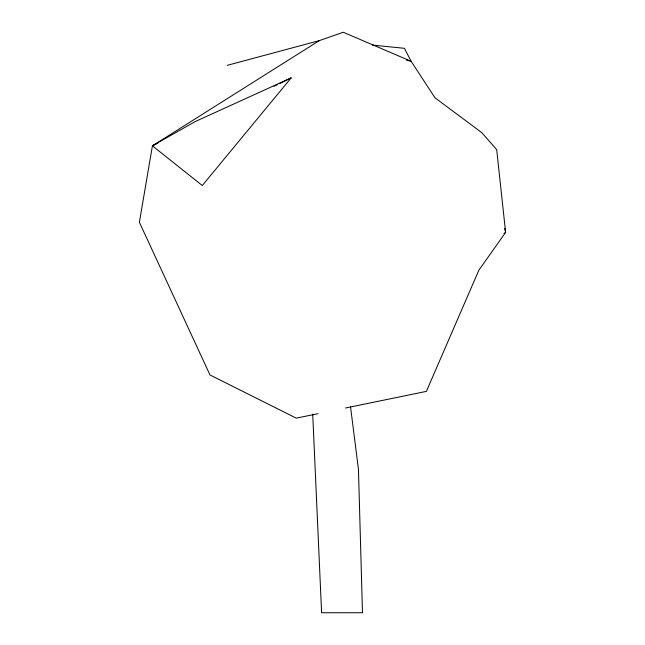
<?xml version="1.0" encoding="UTF-8"?>
<svg xmlns="http://www.w3.org/2000/svg" width="645" height="645" viewBox="0 0 645 645"><rect width="100%" height="100%" fill="white"/><g stroke="black" fill="none" stroke-linecap="round" stroke-linejoin="round"><path stroke-width="0.97" d="M345.551 408.011L426.385 391.378L478.824 270.247L505.615 232.385L496.698 149.648L481.791 132.652L434.964 97.782L411.155 61.315L343.285 32.25L319.251 40.643L152.422 145.826L139.385 222.267L209.988 374.955L296.257 418.145L317.945 413.687M291.153 77.9L202.288 185.518L152.422 145.826L195.185 121.583L291.153 77.9L279.438 83.632M503.979 233.538L505.615 232.385L504.68 228.475M152.422 145.826L157.832 143.182M274.036 86.277L277.64 84.511M227.145 65.363L319.251 40.643M372.415 45.086L404.423 48.311L411.155 61.315L406.302 60.009M350.541 406.874L358.451 469.375L362.482 612.75L321.597 612.75L312.72 414.082"/></g></svg>
